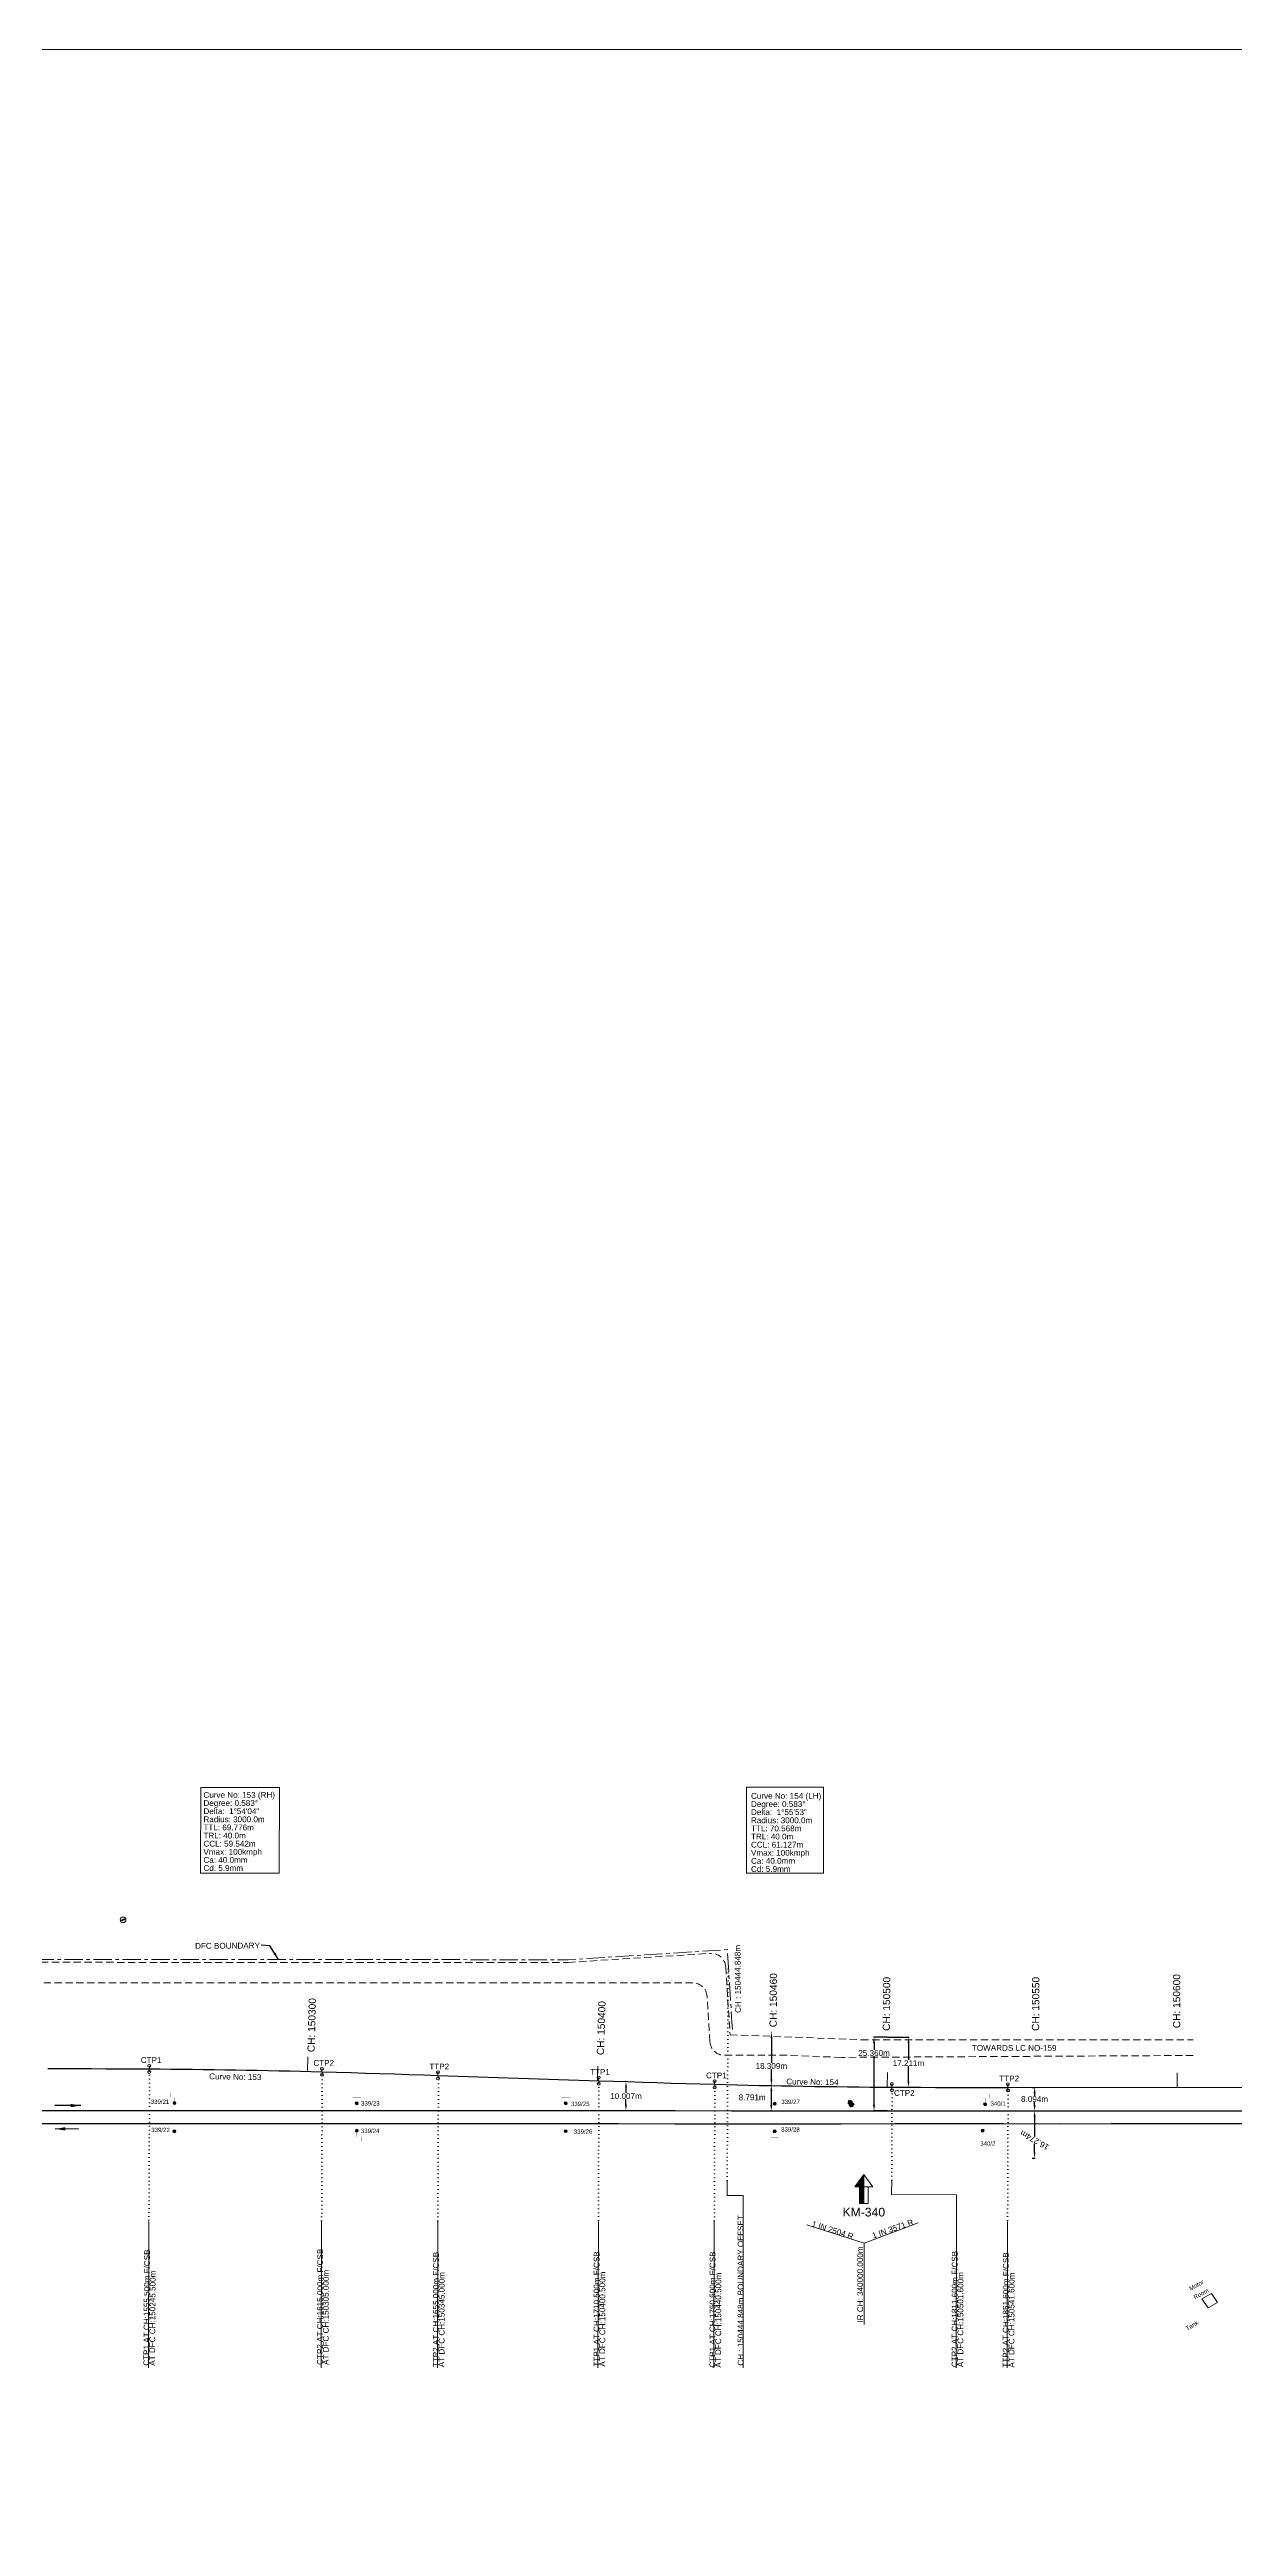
# Model space of a CAD drawing. Header units: metres. Extents: x 592467 to 614288, y 3398001 to 3402649.
# Drawn here: x 596263 to 596671, y 3398562 to 3399415 of the extents above; entities that cross this region are included whole.
import ezdxf
from ezdxf.enums import TextEntityAlignment as Align

# ---------------------------------------------------------------- set-up
doc = ezdxf.new("R2010")
doc.units = ezdxf.units.M
doc.header["$MEASUREMENT"] = 0
for name, pattern in [('CENTER', [2, 1.25, -0.25, 0.25, -0.25]), ('DASHED', [0.75, 0.5, -0.25]), ('DOT', [0.25, 0, -0.25])]:
    doc.linetypes.add(name, pattern=pattern)
doc.layers.get('0').update_dxf_attribs({"lineweight": 0})
doc.layers.get('Defpoints').update_dxf_attribs({"lineweight": 0})
for name, color, linetype, lineweight in [('Bounary Dim', 10, 'Continuous', 13), ('Cardinal_Leader', 10, 'Continuous', 0), ('Commercial Building Pucca', 7, 'Continuous', 13), ('DFCC BOUNDARY', 6, 'CENTER', 0), ('Electric Pole', 7, 'Continuous', 13), ('EXISTING GRADES', 7, 'Continuous', 0), ('Existing IR Track', 143, 'Continuous', 0), ('flow direction', 7, 'Continuous', 0), ('KM STONE', 7, 'Continuous', 0), ("NEW CHAWAPAIL STN. SRJ's", 10, 'Continuous', 0), ("NEW KHANNA CROSSING STN. SRJ's", 10, 'Continuous', 0), ('OHE MAST', 7, 'Continuous', 0), ('OHE MAST TEXT', 7, 'Continuous', 0), ('Proposed Chainage', 10, 'Continuous', 0), ('Proposed Curve_Details', 10, 'Continuous', 0), ('PROPOSED FEATURES', 1, 'Continuous', 0), ('Proposed TPTC Chainages', 10, 'Continuous', 0), ('Sign Board', 7, 'Continuous', 13), ('Text', 7, 'Continuous', 13)]:
    doc.layers.add(name, color=color, linetype=linetype, lineweight=lineweight)
doc.styles.add('ARIAL', font='arial.ttf')
doc.styles.get("Standard").update_dxf_attribs({"font": 'arial.ttf'})
doc.styles.add('Style-Arial', font='arial.ttf')
doc.dimstyles.new('ISO-25', dxfattribs={"dimtxt": 2.5, "dimasz": 2.5, "dimexe": 1.25, "dimexo": 0.625, "dimtad": 1, "dimtxsty": 'Standard', "dimcen": 2.5, "dimadec": 0, "dimazin": 0, "dimtfac": 1, "dimtmove": 0, "dimatfit": 3, "dimfxl": 1, "dimarcsym": 0})
doc.dimstyles.get("Standard").update_dxf_attribs({"dimtxt": 8, "dimasz": 0.18, "dimexe": 0.18, "dimexo": 0.0625, "dimgap": 0.09, "dimtad": 0, "dimtih": 1, "dimtoh": 1, "dimdec": 3, "dimzin": 0, "dimdsep": 46, "dimtxsty": 'Standard', "dimcen": 0.09, "dimadec": 0, "dimazin": 0, "dimtfac": 1, "dimtdec": 3, "dimtofl": 0, "dimtmove": 0, "dimatfit": 3, "dimfxl": 1, "dimtolj": 1, "dimtzin": 0, "dimarcsym": 0})

# ---------------------------------------------------------------- blocks, each defined once
blk = doc.blocks.new('*D184')
at = {"layer": 'Bounary Dim', "color": 0, "lineweight": -2, "transparency": 16777216}
for p, q in [((596461.55, 3398714.87), (596461.43, 3398714.87)), ((596461.54, 3398704.87), (596461.42, 3398704.87)), ((596461.6, 3398706.87), (596461.61, 3398708.76)), ((596461.61, 3398712.87), (596461.61, 3398710.98))]:
    blk.add_line(p, q, dxfattribs=at)
at = {"layer": 'Bounary Dim', "color": 0, "lineweight": 13, "transparency": 16777216}
for points in [[(596461.28, 3398712.87), (596461.94, 3398712.87), (596461.61, 3398714.87)], [(596461.27, 3398706.87), (596461.94, 3398706.87), (596461.6, 3398704.87)]]:
    blk.add_solid(points, dxfattribs=at)
at = {"layer": 'Defpoints', "color": 0, "lineweight": 13, "transparency": 16777216}
for p in [(596461.61, 3398714.87), (596461.6, 3398704.87), (596461.6, 3398704.87)]:
    blk.add_point(p, dxfattribs=at)
at = {"layer": 'Bounary Dim', "color": 0, "transparency": 16777216, "insert": (596461.61, 3398709.87), "char_height": 2, "attachment_point": 5}
blk.add_mtext('\\A1;10.007m', dxfattribs=at)
blk = doc.blocks.new('*D178')
at = {"layer": 'Bounary Dim', "color": 0, "lineweight": -2, "transparency": 16777216}
for p, q in [((596511.8, 3398713.63), (596511.54, 3398713.63)), ((596511.8, 3398704.84), (596511.54, 3398704.84)), ((596511.72, 3398711.63), (596511.72, 3398706.84))]:
    blk.add_line(p, q, dxfattribs=at)
at = {"layer": 'Bounary Dim', "color": 0, "lineweight": 13, "transparency": 16777216}
for points in [[(596512.05, 3398711.63), (596511.38, 3398711.63), (596511.72, 3398713.63)], [(596512.05, 3398706.84), (596511.38, 3398706.84), (596511.72, 3398704.84)]]:
    blk.add_solid(points, dxfattribs=at)
at = {"layer": 'Defpoints', "color": 0, "lineweight": 13, "transparency": 16777216}
for p in [(596511.86, 3398713.63), (596511.72, 3398704.84), (596511.86, 3398704.84)]:
    blk.add_point(p, dxfattribs=at)
at = {"layer": 'Bounary Dim', "color": 0, "transparency": 16777216, "insert": (596505.12, 3398709.43), "char_height": 2, "attachment_point": 5}
blk.add_mtext('\\A1;8.791m', dxfattribs=at)
blk = doc.blocks.new('*D179')
at = {"layer": 'Bounary Dim', "color": 0, "lineweight": -2, "transparency": 16777216}
for p, q in [((596601.69, 3398704.79), (596602.67, 3398704.79)), ((596601.7, 3398712.88), (596602.68, 3398712.88)), ((596602.49, 3398710.88), (596602.49, 3398709.95)), ((596602.49, 3398706.79), (596602.49, 3398707.73))]:
    blk.add_line(p, q, dxfattribs=at)
at = {"layer": 'Bounary Dim', "color": 0, "lineweight": 13, "transparency": 16777216}
for points in [[(596602.16, 3398710.88), (596602.83, 3398710.88), (596602.5, 3398712.88)], [(596602.16, 3398706.79), (596602.82, 3398706.79), (596602.49, 3398704.79)]]:
    blk.add_solid(points, dxfattribs=at)
at = {"layer": 'Defpoints', "color": 0, "lineweight": 13, "transparency": 16777216}
for p in [(596601.62, 3398704.79), (596601.63, 3398712.88), (596602.49, 3398704.79)]:
    blk.add_point(p, dxfattribs=at)
at = {"layer": 'Bounary Dim', "color": 0, "transparency": 16777216, "insert": (596602.49, 3398708.84), "char_height": 2, "attachment_point": 5}
blk.add_mtext('\\A1;8.094m', dxfattribs=at)
blk = doc.blocks.new('EP')
at = {"extrusion": (0, 0, -1)}
blk.add_hatch(color=8, dxfattribs=at).paths.add_polyline_path([(-0.31, -0.24), (-0.94, -0.01), (-0.41, -0.1), (-0.43, 0.15), (0.21, -0.05), (0.21, 0.16), (0.93, -0.01), (0.31, 0.07), (0.31, -0.19), (-0.31, 0)])
at = {"color": 8}
for p, q in [((-0.93, -0.01), (-0.21, 0.16)), ((-0.31, 0.07), (-0.93, -0.01)), ((-0.31, -0.19), (-0.31, 0.07)), ((0.31, 0), (-0.31, -0.19)), ((-0.21, 0.16), (-0.21, -0.05)), ((-0.21, -0.05), (0.43, 0.15)), ((0.31, -0.24), (0.31, 0)), ((0.43, 0.15), (0.41, -0.1)), ((0.94, -0.01), (0.31, -0.24)), ((0.41, -0.1), (0.94, -0.01))]:
    blk.add_line(p, q, dxfattribs=at)
blk.add_circle((0, 0), 1, dxfattribs=at)
blk = doc.blocks.new('SIG')
for color, points in [(1, [(-0.22, 0.42, 0.180295), (-0.01, 0.33, -0.00255), (0.01, 0.33, -0.00255), (0.02, 0.33, 0.180295), (0.23, 0.42, -0.002654), (0.25, 0.44, 0.184495), (0.33, 0.65, 1.000001), (-0.32, 0.65, 0.184495), (-0.24, 0.44, -0.002654)]), (2, [(0.23, -0.23, -0.002654), (0.25, -0.21, 0.184495), (0.33, 0.01, 1.000001), (-0.32, 0.01, 0.184495), (-0.24, -0.21, -0.002654), (-0.22, -0.23, 0.180295), (-0.01, -0.32, -0.00255), (0.01, -0.32, -0.00255), (0.02, -0.32, 0.180295)]), (3, [(0.23, -0.88, -0.002654), (0.25, -0.86, 0.184495), (0.33, -0.64, 1.000001), (-0.32, -0.64, 0.184495), (-0.24, -0.86, -0.002654), (-0.22, -0.88, 0.395599)])]:
    blk.add_hatch(color=color).paths.add_polyline_path(points)
for p, q in [((-0.31, 0.98), (-0.32, -0.9)), ((0.33, -0.9), (0.32, 0.98))]:
    blk.add_line(p, q)
at = {"flags": 128}
for points in [[(-0.31, 0.98), (-0.81, 0.98, 0.198758), (-0.42, 0.41, 0.003814), (-0.31, 0.39)], [(-0.31, 0.33), (-0.81, 0.33, 0.198758), (-0.42, -0.23, 0.003727), (-0.32, -0.26)], [(0.32, 0.98), (0.82, 0.98, -0.198758), (0.44, 0.41, -0.003814), (0.32, 0.39)], [(0.32, 0.33), (0.82, 0.33, -0.198758), (0.44, -0.23, -0.003727), (0.33, -0.26)], [(-0.32, -0.32), (-0.81, -0.32, 0.198758), (-0.42, -0.88, 0.003639), (-0.32, -0.9)], [(0.33, -0.32), (0.82, -0.32, -0.198758), (0.44, -0.88, -0.003639), (0.33, -0.9)]]:
    blk.add_lwpolyline(points, format="xyb", dxfattribs=at)
for centre, radius, start, end in [((0.01, 0.91), 0.324, 12.40488, 167.59512), ((0.01, 0.81), 0.357, 27.75781, 152.24219), ((0.01, -0.9), 0.324, 181.45715, 358.54285)]:
    blk.add_arc(centre, radius, start, end)
blk = doc.blocks.new('OHE MAST')
at = {"layer": 'OHE MAST'}
h = blk.add_hatch(color=256, dxfattribs=at)
edge = h.paths.add_edge_path()
edge.add_arc((0, 0), 0.514, 0, 360)
at = {"layer": 'OHE MAST', "lineweight": 13, "const_width": 0.01, "flags": 128}
for points in [[(1.5, 3.5), (1.5, 2), (-1.5, 2), (-1.5, 3.5)], [(0, 2), (0, 0)]]:
    blk.add_lwpolyline(points, dxfattribs=at)
at = {"layer": 'OHE MAST'}
blk.add_circle((0, 0), 0.514, dxfattribs=at)
blk = doc.blocks.new('KM POST PLAN')
at = {"extrusion": (0, 0, -1)}
h = blk.add_hatch(color=256, dxfattribs=at)
h.paths.add_polyline_path([(0, -20), (0, -8.5), (3, -8.5), (3, -20)])
h.paths.add_polyline_path([(0, -8.5), (0, 0), (6.3, -8.5), (3, -8.5)], flags=16)
at = {"flags": 128}
for points in [[(0, 0), (-6.3, -8.5), (6.3, -8.5)], [(0, 0), (0, -20)], [(0, 0), (6.3, -8.5)], [(3, -8.5), (3, -20), (-3, -20), (-3, -8.5)]]:
    blk.add_lwpolyline(points, dxfattribs=at)
at = {"style": 'Style-Arial'}
blk.add_attdef('KM-POST', text='', height=6, dxfattribs=at).set_placement((0, -26, -263.9), align=Align.MIDDLE_CENTER)
blk = doc.blocks.new('*D223')
at = {"layer": 'Bounary Dim', "color": 0, "lineweight": -2, "transparency": 16777216}
for p, q in [((596511.8, 3398731.94), (596511.94, 3398731.94)), ((596511.75, 3398729.94), (596511.74, 3398721.35)), ((596511.73, 3398715.63), (596511.74, 3398719.13)), ((596511.78, 3398713.63), (596511.91, 3398713.63))]:
    blk.add_line(p, q, dxfattribs=at)
at = {"layer": 'Bounary Dim', "color": 0, "lineweight": 13, "transparency": 16777216}
for points in [[(596511.42, 3398729.94), (596512.09, 3398729.94), (596511.76, 3398731.94)], [(596511.4, 3398715.63), (596512.07, 3398715.63), (596511.73, 3398713.63)]]:
    blk.add_solid(points, dxfattribs=at)
at = {"layer": 'Defpoints', "color": 0, "lineweight": 13, "transparency": 16777216}
for p in [(596511.74, 3398731.94), (596511.72, 3398713.63), (596511.73, 3398713.63)]:
    blk.add_point(p, dxfattribs=at)
at = {"layer": 'Bounary Dim', "color": 0, "transparency": 16777216, "insert": (596511.74, 3398720.24), "char_height": 2, "attachment_point": 5}
blk.add_mtext('\\A1;18.309m', dxfattribs=at)
blk = doc.blocks.new('*D224')
at = {"layer": 'Bounary Dim', "color": 0, "lineweight": -2, "transparency": 16777216}
for p, q in [((596551.8, 3398730.18), (596559.22, 3398730.17)), ((596559.04, 3398728.17), (596559.02, 3398722.33)), ((596559.01, 3398714.96), (596559.02, 3398720.14)), ((596551.77, 3398712.97), (596559.19, 3398712.96))]:
    blk.add_line(p, q, dxfattribs=at)
at = {"layer": 'Bounary Dim', "color": 0, "lineweight": 13, "transparency": 16777216}
for points in [[(596558.7, 3398728.17), (596559.37, 3398728.17), (596559.04, 3398730.17)], [(596558.68, 3398714.96), (596559.34, 3398714.96), (596559.01, 3398712.96)]]:
    blk.add_solid(points, dxfattribs=at)
at = {"layer": 'Defpoints', "color": 0, "lineweight": 13, "transparency": 16777216}
for p in [(596551.74, 3398730.18), (596551.71, 3398712.97), (596559.01, 3398712.96)]:
    blk.add_point(p, dxfattribs=at)
at = {"layer": 'Bounary Dim', "color": 0, "transparency": 16777216, "insert": (596559.02, 3398721.23), "char_height": 2, "attachment_point": 5}
blk.add_mtext('\\A1;17.211m', dxfattribs=at)
blk = doc.blocks.new('*D195')
at = {"layer": 'Bounary Dim', "color": 0, "lineweight": -2, "transparency": 16777216}
for p, q in [((596551.68, 3398730.19), (596546.96, 3398730.19)), ((596547.14, 3398728.19), (596547.14, 3398725.81)), ((596547.14, 3398706.83), (596547.14, 3398723.59)), ((596551.68, 3398704.83), (596546.96, 3398704.83))]:
    blk.add_line(p, q, dxfattribs=at)
at = {"layer": 'Bounary Dim', "color": 0, "lineweight": 13, "transparency": 16777216}
for points in [[(596546.8, 3398728.19), (596547.47, 3398728.19), (596547.14, 3398730.19)], [(596546.8, 3398706.83), (596547.47, 3398706.83), (596547.14, 3398704.83)]]:
    blk.add_solid(points, dxfattribs=at)
at = {"layer": 'Defpoints', "color": 0, "lineweight": 13, "transparency": 16777216}
for p in [(596551.74, 3398730.19), (596547.14, 3398704.83), (596551.74, 3398704.83)]:
    blk.add_point(p, dxfattribs=at)
at = {"layer": 'Bounary Dim', "color": 0, "transparency": 16777216, "insert": (596547.14, 3398724.7), "char_height": 2, "attachment_point": 5}
blk.add_mtext('\\A1;25.360m', dxfattribs=at)
blk = doc.blocks.new('*D198')
at = {"layer": 'Bounary Dim', "color": 0, "lineweight": -2, "transparency": 16777216}
for p, q in [((596601.7, 3398704.79), (596602.68, 3398704.79)), ((596602.5, 3398702.79), (596602.49, 3398695.98)), ((596601.68, 3398688.52), (596602.66, 3398688.52)), ((596602.48, 3398690.52), (596602.49, 3398693.42))]:
    blk.add_line(p, q, dxfattribs=at)
at = {"layer": 'Bounary Dim', "color": 0, "lineweight": 13, "transparency": 16777216}
for points in [[(596602.17, 3398702.79), (596602.83, 3398702.79), (596602.5, 3398704.79)], [(596602.15, 3398690.52), (596602.82, 3398690.52), (596602.48, 3398688.52)]]:
    blk.add_solid(points, dxfattribs=at)
at = {"layer": 'Defpoints', "color": 0, "lineweight": 13, "transparency": 16777216}
for p in [(596601.64, 3398704.79), (596601.62, 3398688.52), (596602.48, 3398688.52)]:
    blk.add_point(p, dxfattribs=at)
at = {"layer": 'Bounary Dim', "color": 0, "transparency": 16777216, "insert": (596602.49, 3398694.7), "char_height": 2, "attachment_point": 5, "rotation": 150}
blk.add_mtext('\\A1;16.274m', dxfattribs=at)

msp = doc.modelspace()

# ---------------------------------------------------------------- linework, layer by layer
at = {"color": 5, "lineweight": 13}
msp.add_lwpolyline([(592466.8927, 3399415.1692), (599436.682, 3399415.1692), (599436.682, 3398000.6475), (592466.8927, 3398000.6475)], close=True, dxfattribs=at)
at = {"layer": 'Bounary Dim', "lineweight": 30, "flags": 128}
msp.add_lwpolyline([(596262.2655, 3398719.339), (596267.2655, 3398719.3378), (596272.2655, 3398719.3345), (596277.2655, 3398719.328), (596282.2655, 3398719.3174), (596287.2654, 3398719.3016), (596292.2654, 3398719.2796), (596297.2653, 3398719.2503, -0.00496214), (596356.8014, 3398718.2624), (596361.7995, 3398718.1258), (596366.7975, 3398717.982), (596371.7952, 3398717.8319), (596376.7928, 3398717.6766), (596381.7902, 3398717.5172), (596386.7876, 3398717.3546), (596391.7848, 3398717.1899), (596396.7821, 3398717.0242), (596452.2051, 3398715.1845), (596457.2024, 3398715.0187), (596462.1996, 3398714.8541), (596467.197, 3398714.6915), (596472.1944, 3398714.532), (596477.192, 3398714.3767), (596482.1897, 3398714.2266), (596487.1876, 3398714.0828), (596492.1858, 3398713.9463, 0.0050941), (596553.3053, 3398712.9482), (596558.3052, 3398712.9215), (596563.3052, 3398712.9021), (596568.3051, 3398712.889), (596573.3051, 3398712.881), (596578.3051, 3398712.8772), (596583.3051, 3398712.8766), (596588.3051, 3398712.878), (596593.3051, 3398712.8805), (598740.0687, 3398714.0135)], format="xyb", dxfattribs=at)
at = {"layer": 'Cardinal_Leader', "linetype": 'Continuous', "lineweight": 13}
for p, q in [((596297.2627, 3398718.1897), (596297.2679, 3398720.3108)), ((596356.8195, 3398717.202), (596356.7832, 3398719.3228)), ((596396.8002, 3398715.9638), (596396.764, 3398718.0846)), ((596452.2232, 3398714.1241), (596452.1869, 3398716.2448)), ((596492.2039, 3398712.8859), (596492.1677, 3398715.0066)), ((596553.3234, 3398711.8879), (596553.2871, 3398714.0086)), ((596593.3232, 3398711.8201), (596593.287, 3398713.9409))]:
    msp.add_line(p, q, dxfattribs=at)
for centre in [(596297.2627, 3398718.1897), (596297.2679, 3398720.3108), (596356.7832, 3398719.3228), (596356.8195, 3398717.202), (596396.764, 3398718.0846), (596396.8002, 3398715.9638), (596452.1869, 3398716.2448), (596452.2232, 3398714.1241), (596492.1677, 3398715.0066), (596492.2039, 3398712.8859), (596553.2871, 3398714.0086), (596593.287, 3398713.9409), (596553.3234, 3398711.8879), (596593.3232, 3398711.8201)]:
    msp.add_circle(centre, 0.5, dxfattribs=at)
at = {"layer": 'Commercial Building Pucca'}
msp.add_3dface([(596662.2935, 3398636.8454), (596665.5228, 3398638.7191), (596663.4449, 3398641.8642), (596660.2014, 3398639.9823)], dxfattribs=at)
msp.add_3dface([(596662.2935, 3398636.8454), (596665.5228, 3398638.7191), (596663.4449, 3398641.8642), (596660.2014, 3398639.9823)], dxfattribs=at)
at = {"layer": 'DFCC BOUNDARY', "lineweight": 20, "ltscale": 5, "flags": 128}
msp.add_lwpolyline([(593268.8771, 3398743.1241), (593288.3142, 3398743.1435), (593298.9263, 3398743.1753), (593317.7169, 3398743.181), (593335.6749, 3398743.1861), (593351.9154, 3398743.1939), (593368.3098, 3398743.2018), (593392.6865, 3398743.2236), (593417.5452, 3398743.2458), (593442.0441, 3398743.2881), (593466.7158, 3398743.3307), (593488.7282, 3398743.3555), (593511.3451, 3398743.381), (593534.1889, 3398743.3927), (593557.0265, 3398743.4043), (593567.7863, 3398743.3482), (593589.0729, 3398743.37), (593609.4741, 3398743.3909), (593633.306, 3398743.3884), (593656.7586, 3398743.3857), (593673.8735, 3398743.1686), (593686.5501, 3398743.197), (593699.0935, 3398743.2251), (593718.6266, 3398743.2403), (593737.8059, 3398743.2553), (593756.8231, 3398743.2997), (593797.1201, 3398743.3617), (593818.3483, 3398743.3793), (593837.357, 3398743.3961), (593856.1608, 3398743.4126), (593876.9616, 3398743.4386), (593897.7088, 3398743.4645), (593906.3201, 3398743.48), (593939.2807, 3398743.5394), (593959.3447, 3398743.5373), (593980.7312, 3398743.535), (593998.4939, 3398743.5517), (594017.8866, 3398743.5699), (594036.0937, 3398743.5946), (594054.2109, 3398743.6191), (594072.1761, 3398743.6373), (594108.2843, 3398743.6738), (594147.416, 3398743.7135), (594168.1093, 3398743.7345), (594186.979, 3398743.754), (594205.6028, 3398743.7733), (594225.9301, 3398743.7872), (594237.9238, 3398743.7952), (594237.9196, 3398742.7952), (594246.1787, 3398742.8007), (594265.213, 3398745.3513), (594301.4312, 3398745.2849), (594322.3221, 3398745.1979), (594339.0716, 3398744.8566), (594359.6626, 3398744.4371), (594381.9386, 3398743.9832), (594399.0159, 3398743.706), (594418.7512, 3398742.9194), (594438.513, 3398742.9353), (594451.6044, 3398745.9497), (594476.457, 3398745.9507), (594496.0336, 3398745.9479), (594515.4148, 3398745.9638), (594530.3381, 3398745.9473), (594545.0878, 3398745.9737), (594564.601, 3398745.958), (594583.9475, 3398745.9736), (594595.507, 3398745.9758), (594606.8225, 3398745.9636), (594627.8219, 3398745.9736), (594639.5874, 3398745.6406), (594667.1861, 3398745.3165), (594680.5599, 3398745.4403), (594682.5021, 3398840.4816), (594688.9277, 3398840.4825), (594703.0126, 3398840.4846), (594719.2746, 3398840.4869), (594738.4574, 3398840.4897), (594757.0914, 3398840.4924), (594778.0674, 3398840.4016), (594799.3073, 3398840.574), (594817.2335, 3398840.5933), (594834.3037, 3398840.5887), (594852.615, 3398840.5913), (594871.1729, 3398840.509), (594890.906, 3398840.5119), (594910.5806, 3398840.5148), (594929.8096, 3398840.5176), (594947.7981, 3398840.5202), (594967.4417, 3398840.5231), (594987.1778, 3398840.5259), (595007.1414, 3398840.5289), (595022.5701, 3398840.5311), (595045.9549, 3398840.5422), (595068.2138, 3398840.5377), (595086.7086, 3398840.5404), (595107.9878, 3398840.5435), (595127.673, 3398840.5464), (595144.6457, 3398840.5489), (595150.5109, 3398840.5497), (595187.8779, 3398840.5552), (595205.7616, 3398840.5578), (595223.4319, 3398840.5604), (595243.3301, 3398841.4475), (595262.0911, 3398841.5534), (595282.5826, 3398841.669), (595302.3681, 3398841.7807), (595325.1405, 3398841.9092), (595347.3125, 3398842.9304), (595367.3755, 3398842.1476), (595386.8651, 3398842.2576), (595406.3761, 3398842.9706), (595424.7372, 3398842.4713), (595444.5499, 3398842.5832), (595464.7333, 3398842.6971), (595486.5306, 3398843.0158), (595507.7569, 3398843.0072), (595526.8666, 3398842.9804), (595545.3973, 3398842.9545), (595565.1541, 3398843.0179), (595585.7252, 3398843.084), (595605.1683, 3398843.0188), (595623.8392, 3398842.9562), (595642.921, 3398842.9896), (595662.5621, 3398843.024), (595680.431, 3398842.9966), (595697.7129, 3398842.9701), (595715.2456, 3398842.9929), (595732.8123, 3398843.0158), (595750.9853, 3398842.9876), (595767.8894, 3398842.9612), (595781.8971, 3398842.9932), (595795.7138, 3398843.0251), (595814.9902, 3398843.0046), (595833.9698, 3398842.9844), (595853.495, 3398842.9364), (595872.6252, 3398842.8893), (595890.6274, 3398842.8809), (595908.2519, 3398842.8727), (595926.8519, 3398842.8605), (595944.9598, 3398842.8486), (595964.0203, 3398842.8468), (595982.503, 3398842.8508), (595994.2367, 3398842.872), (596006.0036, 3398842.8933), (596025.3049, 3398842.8841), (596043.9126, 3398842.8753), (596062.8809, 3398842.8979), (596081.9844, 3398842.9207), (596102.4268, 3398842.9045), (596102.3585, 3398756.9045), (596102.3588, 3398756.9045), (596122.4377, 3398756.8886), (596141.3547, 3398756.9025), (596166.8406, 3398756.9237), (596178.3544, 3398756.9248), (596196.2489, 3398756.9263), (596214.2914, 3398756.9547), (596232.02, 3398756.9826), (596251.3222, 3398756.9534), (596270.2259, 3398756.9249), (596289.582, 3398756.9141), (596308.8674, 3398756.9032), (596328.6403, 3398756.9216), (596348.4184, 3398756.9401), (596367.4289, 3398756.926), (596386.1104, 3398756.9122), (596405.4004, 3398756.8905), (596424.1821, 3398756.8694), (596441.6776, 3398756.8692), (596496.5673, 3398760.351), (596498.1499, 3398735.4012), (596498.3697, 3398731.9357)], dxfattribs=at)
at = {"layer": 'EXISTING GRADES'}
for p in [(596523.9268, 3398665.4816), (596562.3423, 3398666.1785)]:
    msp.add_line(p, (596543.7175, 3398659.1937), dxfattribs=at)
at = {"layer": 'EXISTING GRADES', "flags": 128}
msp.add_lwpolyline([(596543.7175, 3398659.1937), (596543.7175, 3398631.151)], dxfattribs=at)
at = {"layer": 'Existing IR Track', "color": 0, "lineweight": 30, "flags": 128}
for points in [[(596251.2437, 3398704.9535), (596270.1474, 3398704.925), (596289.5528, 3398704.9141), (596308.877, 3398704.9032), (596328.6887, 3398704.9217), (596348.4235, 3398704.94), (596367.3906, 3398704.9261), (596386.0719, 3398704.9122), (596405.3419, 3398704.8906), (596424.1525, 3398704.8694), (596441.677, 3398704.8692), (596459.0403, 3398704.869), (596478.5656, 3398704.8523), (596498.0194, 3398704.8357), (596517.0223, 3398704.8363), (596535.8912, 3398704.8423), (596554.3667, 3398704.8325), (596572.5469, 3398704.8228), (596591.8916, 3398704.8014), (596610.9645, 3398704.7803), (596629.0031, 3398704.8037), (596665.4165, 3398704.834), (596683.7536, 3398704.8409)], [(596251.186, 3398700.3959), (596266.5068, 3398700.4005), (596289.4949, 3398700.3986), (596308.8835, 3398700.3937), (596328.6302, 3398700.4003), (596348.4416, 3398700.4069), (596367.336, 3398700.4234), (596386.3094, 3398700.44), (596405.2851, 3398700.4307), (596424.2668, 3398700.4215), (596441.6188, 3398700.4022), (596458.9745, 3398700.383), (596478.5067, 3398700.3633), (596498.4459, 3398700.3432), (596516.9645, 3398700.3478), (596535.8505, 3398700.3525), (596554.3122, 3398700.3863), (596572.9066, 3398700.4201), (596591.8339, 3398700.3931), (596610.968, 3398700.3659), (596628.9473, 3398700.3981), (596647.0961, 3398700.4304), (596665.3595, 3398700.4174), (596683.7524, 3398700.4043)]]:
    msp.add_lwpolyline(points, dxfattribs=at)
at = {"layer": "NEW CHAWAPAIL STN. SRJ's", "color": 6, "linetype": 'DOT', "lineweight": 18, "ltscale": 5, "flags": 128}
msp.add_lwpolyline([(596496.5106, 3398680.7573), (596496.8229, 3398756.3207)], dxfattribs=at)
at = {"layer": "NEW CHAWAPAIL STN. SRJ's", "linetype": 'DOT', "lineweight": 18, "ltscale": 5, "flags": 128}
for points in [[(596297.1373, 3398667.0851), (596297.353, 3398719.2497)], [(596356.6753, 3398666.868), (596356.8877, 3398718.26)], [(596396.754, 3398666.868), (596396.9613, 3398717.0182)], [(596452.0868, 3398666.9871), (596452.2861, 3398715.1818)], [(596492.0704, 3398666.8887), (596492.2649, 3398713.9442)], [(596553.2264, 3398680.9007), (596553.3588, 3398712.948)], [(596593.1925, 3398666.9752), (596593.3823, 3398712.8805)]]:
    msp.add_lwpolyline(points, dxfattribs=at)
at = {"layer": "NEW KHANNA CROSSING STN. SRJ's", "color": 6, "linetype": 'Continuous', "lineweight": 18}
msp.add_lwpolyline([(596502.0189, 3398616.1687), (596502.0189, 3398675.6393), (596496.5093, 3398675.6437), (596496.5106, 3398680.7573)], dxfattribs=at)
at = {"layer": 'Proposed Chainage', "linetype": 'Continuous', "lineweight": 0, "flags": 128}
for points in [[(596351.9124, 3398723.3896), (596351.7882, 3398718.3912)], [(596451.9029, 3398720.1972), (596451.737, 3398715.2)], [(596551.7417, 3398717.9584), (596551.7083, 3398712.9585)], [(596651.7055, 3398717.9113), (596651.7081, 3398712.9113)]]:
    msp.add_lwpolyline(points, dxfattribs=at)
at = {"layer": 'Proposed Curve_Details'}
for points in [[(596314.9416, 3398786.6889), (596315.0402, 3398816.2212), (596342.1738, 3398816.2212), (596342.0753, 3398786.6889)], [(596503.1299, 3398786.6889), (596503.1292, 3398816.3768), (596529.7548, 3398816.3768), (596529.7554, 3398786.6889)]]:
    msp.add_lwpolyline(points, close=True, dxfattribs=at)
at = {"layer": 'PROPOSED FEATURES', "color": 5, "linetype": 'DASHED', "lineweight": 13, "ltscale": 5}
for points in [[(596102.4212, 3398755.9899), (596441.7065, 3398755.9547), (596490.7225, 3398759.0639)], [(596484.5837, 3398748.9126), (595963.0114, 3398748.9016)], [(596496.029, 3398754.3904), (596497.5114, 3398731.0211), (596542.7361, 3398729.2839), (596542.7361, 3398729.2839), (596657.1849, 3398729.2536)], [(596490.5641, 3398728.6183), (596489.5739, 3398744.229)], [(596657.1894, 3398723.8779), (596535.8782, 3398723.215), (596517.0241, 3398723.9363), (596495.5543, 3398723.9348)]]:
    msp.add_lwpolyline(points, dxfattribs=at)
for centre, start, end in [((596491.039, 3398754.0739), 3.6295533, 93.6295533), ((596484.5839, 3398743.9126), 3.6295533, 90.0012088), ((596495.5541, 3398728.9348), 183.6295533, 270.0038407)]:
    msp.add_arc(centre, 5, start, end, dxfattribs=at)
at = {"layer": 'Proposed TPTC Chainages', "color": 10, "lineweight": 13}
for points in [[(596553.2264, 3398680.9007), (596553.2142, 3398675.9545), (596575.5893, 3398675.8994), (596575.4422, 3398616.1687)], [(596297.1357, 3398666.615), (596297.0115, 3398616.1687)], [(596356.6742, 3398666.615), (596356.55, 3398616.1687)], [(596396.7529, 3398666.615), (596396.6288, 3398616.1687)], [(596452.0855, 3398666.615), (596451.9613, 3398616.1687)], [(596492.0693, 3398666.615), (596491.9451, 3398616.1687)], [(596593.1912, 3398666.615), (596593.067, 3398616.1687)]]:
    msp.add_lwpolyline(points, dxfattribs=at)

# ---------------------------------------------------------------- block references
at = {"layer": 'Electric Pole', "xscale": 0.9997078270183116, "yscale": 0.9997078270183116, "zscale": 0.9997078270183116, "rotation": 210.979233574599}
msp.add_blockref('EP', (596288.1902, 3398770.5834), dxfattribs=at)
at = {"layer": 'KM STONE'}
ref = msp.add_blockref('KM POST PLAN', (596543.625, 3398682.8864), dxfattribs=dict(at, xscale=0.5, yscale=0.5, zscale=0.5, rotation=359.9695438181456))
ref.add_attrib('KM-POST', 'KM-340', dxfattribs={"layer": '0', "height": 3, "rotation": 359.9695439, "style": 'Style-Arial'}).set_placement((596543.6181, 3398669.8864), align=Align.MIDDLE_CENTER)
at = {"layer": 'OHE MAST'}
for p, rotation in [((596305.9431, 3398707.4716), 6.422904453660895e-05), ((596368.7944, 3398707.3906), 6.422904453660895e-05), ((596440.8512, 3398707.3842), 6.422904453660895e-05), ((596512.8899, 3398707.2337), 6.422904453660895e-05), ((596585.4519, 3398707.0496), 6.422904453660895e-05), ((596305.9, 3398697.7706), 180.0000642290445), ((596368.8059, 3398697.9166), 180.0000642290445), ((596440.8373, 3398697.7841), 180.0000642290445), ((596512.8585, 3398697.7156), 180.0000642290445), ((596584.5617, 3398697.9627), 180.0000642290445)]:
    msp.add_blockref('OHE MAST', p, dxfattribs=dict(at, rotation=rotation))
at = {"layer": 'Sign Board', "xscale": 0.9997078270183116, "yscale": 0.9997078270183116, "zscale": 0.9997078270183116, "rotation": 210.979233574599}
msp.add_blockref('SIG', (596539.1255, 3398707.3752), dxfattribs=at)

# ---------------------------------------------------------------- texts
at = {"layer": 'Bounary Dim', "style": 'ARIAL'}
for s, p in [('CTP1', (596294.3094, 3398721.2936)), ('CTP2', (596353.8247, 3398720.3056)), ('TTP2', (596393.8054, 3398719.0674)), ('TTP1', (596449.2284, 3398717.2277)), ('CTP1', (596489.2091, 3398715.9895)), ('TTP2', (596590.3284, 3398714.9237)), ('CTP2', (596554.0089, 3398709.9637))]:
    msp.add_text(s, height=2, rotation=359.9792336, dxfattribs=at).set_placement(p)
at = {"layer": 'Bounary Dim', "color": 5, "style": 'ARIAL'}
msp.add_text('TOWARDS LC NO-159', height=2, rotation=359.9792336, dxfattribs=at).set_placement((596580.8804, 3398725.4885))
at = {"layer": 'DFCC BOUNDARY', "linetype": 'Continuous', "ltscale": 5, "style": 'ARIAL'}
for s, rotation, p in [('DFC BOUNDARY', 0.3782753, (596313.0584, 3398760.6268)), ('CH : 150444.848m', 90.3782753, (596501.24, 3398738.5353))]:
    msp.add_text(s, height=2, rotation=rotation, dxfattribs=at).set_placement(p)
at = {"layer": 'EXISTING GRADES', "char_height": 2, "style": 'ARIAL'}
for s, insert, width, attachment_point, rotation, line_spacing_factor in [('1 IN 2504 R', (596539.6312, 3398660.4141), 14.894488, 9, 342.0806619, 0.72), ('1 IN 3571 R', (596546.8791, 3398660.7252), 14.894488, 7, 19.2088988, 0.72), ('IR CH: 340000.000m', (596542.3766, 3398631.8382), 26.086849, 4, 90.0893665, 1.08)]:
    msp.add_mtext(s, dxfattribs=dict(at, insert=insert, width=width, attachment_point=attachment_point, rotation=rotation, line_spacing_factor=line_spacing_factor))
at = {"layer": "NEW KHANNA CROSSING STN. SRJ's", "linetype": 'Continuous', "lineweight": 13, "insert": (596501.1286, 3398616.981), "char_height": 2, "width": 67.776563, "attachment_point": 4, "rotation": 89.9999952, "line_spacing_factor": 0.648, "style": 'Style-Arial'}
msp.add_mtext('CH : 150444.848m BOUNDARY OFFSET ', dxfattribs=at)
at = {"layer": 'OHE MAST TEXT', "style": 'ARIAL'}
for s, p in [('339/21', (596297.7337, 3398707.1816)), ('339/23', (596370.2626, 3398706.6254)), ('339/25', (596442.645, 3398706.4392)), ('339/27', (596515.1541, 3398707.1464)), ('340/1', (596587.2889, 3398706.5253)), ('339/22', (596297.9261, 3398697.4634)), ('339/24', (596370.1835, 3398697.142)), ('339/26', (596443.6056, 3398696.8855)), ('339/28', (596515.1083, 3398697.6463)), ('340/2', (596583.7387, 3398692.785))]:
    msp.add_text(s, height=1.5, rotation=359.9792336, dxfattribs=at).set_placement(p)
at = {"layer": 'Proposed Chainage', "color": 1, "lineweight": 0, "insert": (596512.348, 3398733.6047), "char_height": 2.5, "width": 18.497033, "attachment_point": 4, "rotation": 89.6177511, "line_spacing_factor": 0.6, "style": 'Style-Arial'}
msp.add_mtext('CH: 150460', dxfattribs=at)
at = {"layer": 'Proposed Chainage', "color": 1, "lineweight": 0, "char_height": 2.5, "attachment_point": 4, "line_spacing_factor": 0.6, "style": 'Style-Arial'}
for s, insert, rotation in [('CH: 150500', (596551.392, 3398732.3268), 89.6177511), ('CH: 150550', (596602.8187, 3398732.3268), 89.6177511), ('CH: 150600', (596651.4831, 3398733.2685), 90.0302409), ('CH: 150300', (596353.0259, 3398725.0217), 88.5765566), ('CH: 150400', (596452.761, 3398724.0048), 88.0987899)]:
    msp.add_mtext(s, dxfattribs=dict(at, insert=insert, rotation=rotation))
at = {"layer": 'Proposed Curve_Details', "color": 1, "style": 'ARIAL'}
for s, rotation, p in [('Curve No: 153', 359.049395, (596317.8791, 3398715.6803)), ('Curve No: 154', 359.0645154, (596516.8747, 3398713.9217))]:
    msp.add_text(s, height=2, rotation=rotation, dxfattribs=at).set_placement(p)
at = {"layer": 'Proposed Curve_Details', "color": 1, "lineweight": 0, "insert": (596315.9145, 3398787.4327), "char_height": 2, "width": 24.60663, "attachment_point": 7, "rotation": 360, "line_spacing_factor": 0.84, "style": 'ARIAL'}
msp.add_mtext('Curve No: 153 (RH)\\PDegree: 0.583°\\PDelta:  1°54\'04"\\PRadius: 3000.0m\\PTTL: 69.776m\\PTRL: 40.0m\\PCCL: 59.542m\\PVmax: 100kmph\\PCa: 40.0mm\\PCd: 5.9mm', dxfattribs=at)
at = {"layer": 'Proposed Curve_Details', "color": 1, "lineweight": 0, "insert": (596504.712, 3398787.0943), "char_height": 2, "attachment_point": 7, "rotation": 360, "line_spacing_factor": 0.84, "style": 'ARIAL'}
msp.add_mtext('Curve No: 154 (LH)\\PDegree: 0.583°\\PDelta:  1°55\'53"\\PRadius: 3000.0m\\PTTL: 70.568m\\PTRL: 40.0m\\PCCL: 61.127m\\PVmax: 100kmph\\PCa: 40.0mm\\PCd: 5.9mm', dxfattribs=at)
at = {"layer": 'Proposed TPTC Chainages', "lineweight": 13, "char_height": 2, "attachment_point": 4, "line_spacing_factor": 0.6, "style": 'ARIAL'}
for s, insert, rotation in [('CTP1 AT CH:1555.500m F/CSB\\PAT DFC CH:150245.500m', (596297.2246, 3398616.9555), 89.61801), ('CTP2 AT CH:1615.000m F/CSB\\PAT DFC CH:150305.000m', (596357.1065, 3398617.2312), 89.9048421), ('TTP2 AT CH:1655.000m F/CSB\\PAT DFC CH:150345.000m', (596397.0425, 3398616.4557), 89.9048421), ('TTP1 AT CH:1710.500m F/CSB\\PAT DFC CH:150400.500m', (596452.4362, 3398616.6304), 89.9048421)]:
    msp.add_mtext(s, dxfattribs=dict(at, insert=insert, rotation=rotation))
at = {"layer": 'Proposed TPTC Chainages', "lineweight": 13, "char_height": 2, "width": 56.410324, "attachment_point": 4, "rotation": 89.9048421, "line_spacing_factor": 0.6, "style": 'ARIAL'}
for s, insert in [('CTP1 AT CH:1750.500m F/CSB\\PAT DFC CH:150440.500m', (596492.4197, 3398616.287)), ('CTP2 AT CH:1811.600m F/CSB\\PAT DFC CH:150501.600m', (596575.9169, 3398616.4542)), ('TTP2 AT CH:1851.600m F/CSB\\PAT DFC CH:150541.600m', (596593.5418, 3398616.2929))]:
    msp.add_mtext(s, dxfattribs=dict(at, insert=insert))
at = {"layer": 'Text', "color": 0, "style": 'ARIAL'}
for s, rotation, p in [('Motor', 28.7337386, (596656.2995, 3398642.7613)), ('Room', 28.7337386, (596657.8182, 3398639.7534)), ('Tank', 30.4911699, (596655.1217, 3398628.975))]:
    msp.add_text(s, height=1.5, rotation=rotation, dxfattribs=at).set_placement(p)

# ---------------------------------------------------------------- dimensions: what is measured, and where the dimension line sits
at = {"layer": 'Bounary Dim'}
for base, p1, p2, angle, picture, middle in [((596511.7323, 3398713.6271), (596511.7419, 3398731.9361), (596511.7178, 3398713.6271), 269.9246655, '*D223', (596511.741, 3398720.2394)), ((596559.0061, 3398712.9597), (596551.7417, 3398730.1844), (596551.7084, 3398712.9738), 269.8892907, '*D224', (596559.0221, 3398721.2311)), ((596461.6022, 3398704.8668), (596461.6107, 3398714.8735), (596461.6022, 3398704.8668), 269.9510717, '*D184', (596461.6065, 3398709.8701)), ((596511.7181, 3398704.8361), (596511.8585, 3398713.6271), (596511.8587, 3398704.8361), 270.0016974, '*D178', (596505.1227, 3398709.4312)), ((596602.4879, 3398704.7897), (596601.6327, 3398712.8849), (596601.6237, 3398704.7906), 269.936606, '*D179', (596602.4923, 3398708.8368))]:
    dim = msp.add_linear_dim(base=base, p1=p1, p2=p2, angle=angle, dimstyle='Standard', override={"dimtxt": 2, "dimasz": 2, "dimdsep": 0, "dimpost": 'm', "dimtmove": 2}, dxfattribs=at)
    dim.commit()
    dim.dimension.update_dxf_attribs({"geometry": picture, "text_midpoint": middle, "dimtype": 161, "text_rotation": 180})
at = {"layer": 'Bounary Dim', "color": 6}
dim = msp.add_linear_dim(base=(596547.1366, 3398704.8339), p1=(596551.7417, 3398730.1939), p2=(596551.7417, 3398704.8339), angle=270, dimstyle='Standard', override={"dimtxt": 2, "dimasz": 2, "dimdsep": 0, "dimpost": 'm', "dimtmove": 2}, dxfattribs=at)
dim.commit()
dim.dimension.update_dxf_attribs({"geometry": '*D195', "text_midpoint": (596547.1366, 3398724.6985), "dimtype": 161, "text_rotation": 180})
at = {"layer": 'Bounary Dim', "color": 7}
dim = msp.add_linear_dim(base=(596602.4826, 3398688.5156), p1=(596601.6365, 3398704.7906), p2=(596601.6185, 3398688.5165), angle=269.936606, dimstyle='Standard', override={"dimtxt": 2, "dimasz": 2, "dimzin": 0, "dimdsep": 0, "dimpost": 'm', "dimtmove": 2}, dxfattribs=at)
dim.commit()
dim.dimension.update_dxf_attribs({"geometry": '*D198', "text_midpoint": (596602.4895, 3398694.6992), "dimtype": 161, "text_rotation": 150})

# ---------------------------------------------------------------- leaders
at = {"layer": 'DFCC BOUNDARY', "linetype": 'Continuous', "lineweight": 0, "ltscale": 5}
msp.add_leader([(596341.7898, 3398756.9339), (596338.7575, 3398761.69), (596335.8327, 3398761.8492)], dimstyle='ISO-25', override={"dimtxt": 0.5, "dimtad": 0}, dxfattribs=at)
at = {"layer": 'flow direction', "lineweight": 0}
for points in [[(596273.6006, 3398706.6019), (596264.6894, 3398706.6506)], [(596264.8028, 3398698.5338), (596272.888, 3398698.6711)]]:
    msp.add_leader(points, dimstyle='ISO-25', override={"dimtxt": 0.5, "dimasz": 3.5, "dimtad": 0}, dxfattribs=at)

doc.saveas('drawing.dxf')
